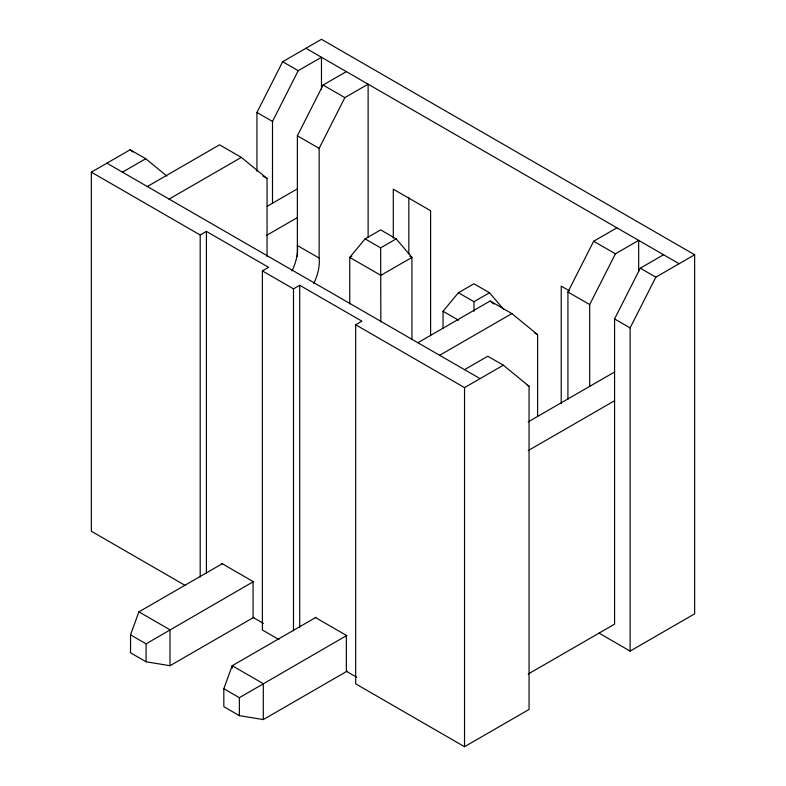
<?xml version="1.0" encoding="UTF-8"?>
<svg xmlns="http://www.w3.org/2000/svg" width="786" height="786" viewBox="0 0 786 786"><rect width="100%" height="100%" fill="white"/><g stroke="black" fill="none" stroke-linecap="round" stroke-linejoin="round"><path stroke-width="1.18" d="M253.839 617.315L170.002 665.713L146.088 661.783L130.535 652.812L130.535 634.852L138.906 611.852L222.605 563.523M347.127 671.175L263.3 719.573L239.376 715.653L223.823 706.673L223.823 688.723L232.204 665.713L315.903 617.383M256.943 171.22L256.943 112.467L282.665 61.711L321.474 39.3L694.647 254.752L694.647 613.837L630.117 651.093L599.02 633.143M272.496 203.24L272.496 121.437L298.218 70.681L321.474 57.25L321.474 89.132M297.373 256.511L297.373 135.801L323.095 85.045L346.351 71.614M313.771 283.461A37.099 21.419 -60 0 0 319.145 258.083L319.145 148.367L344.858 97.611L368.123 84.181L368.123 237.205M567.924 399.278L567.924 292.009L593.646 241.253L616.902 227.822M589.697 386.368L589.697 304.575L615.409 253.819L638.674 240.388L638.674 271.062M528.241 674.005L614.573 624.163L614.573 318.939L640.285 268.183L663.551 254.752M630.117 651.093L630.117 327.909L655.838 277.153L694.647 254.752M411.943 339.581L411.943 257.405L396.203 238.865L380.66 229.885L365.107 238.865L349.75 257.405L349.75 303.946M443.039 328.41L443.039 311.266L458.405 292.726L473.948 283.756L489.501 292.726L503.669 309.409M146.088 661.783L146.088 643.832L253.701 581.483M239.376 715.653L239.376 697.693L346.999 635.343M185.398 585.55L91.353 531.248L91.353 172.163L130.162 149.753L145.715 158.733L166.838 176.035M122.449 172.163L145.715 158.733M147.326 186.528L219.569 144.821L241.331 157.387L267.053 178.442L267.053 256.462M169.098 199.094L241.331 157.387M91.353 172.163L200.194 235.004L206.413 231.408L268.606 267.319L262.386 270.905L262.386 629.999L278.971 639.578M267.23 206.276L297.511 188.787M266.542 235.397L297.373 217.604M262.386 270.905L293.483 288.865L299.702 285.269L361.904 321.179L355.685 324.775L355.685 683.859L464.526 746.7L529.057 709.444L529.057 386.27L503.335 365.205L487.782 356.225L464.526 369.656M351.823 256.207L349.75 257.405L380.846 275.355L411.943 257.405L409.87 256.207M365.107 238.865L380.66 247.845L396.203 238.865M458.405 292.726L473.948 301.706L489.501 292.726M417.877 342.725L490.12 301.018L511.882 313.585L537.604 334.649L537.604 416.442M439.649 355.292L511.882 313.585M355.685 324.775L464.526 387.616L503.335 365.205M528.221 421.856L614.711 371.925M528.241 450.575L614.573 400.732M305.931 48.28L679.104 263.723M282.665 61.711L298.218 70.681M323.095 85.045L344.858 97.611M593.646 241.253L615.409 253.819M640.285 268.183L655.838 277.153M569.506 290.918L561.214 286.124L561.214 403.729M256.943 112.467L272.496 121.437M297.373 135.801L319.145 148.367M567.924 292.009L589.697 304.575M614.573 318.939L630.117 327.909M262.907 176.054L267.053 178.442M534.5 332.851L537.604 334.649M443.039 311.266L458.592 320.246M319.145 258.083L297.373 245.517A37.099 21.419 -60 0 1 292.009 270.895M526.984 385.071L529.057 386.27M106.896 163.183L480.069 378.636M221.966 563.562L253.063 581.522L253.063 617.432L263.428 623.416M315.255 617.432L346.351 635.383L346.351 671.293L356.716 677.277M138.906 611.852L170.002 629.802L170.002 665.713M130.535 634.852L146.088 643.832M223.823 688.723L239.376 697.693M490.12 301.018L493.795 304.025M130.162 149.753L132.913 152.012M473.948 301.706L474.017 311.276M380.66 247.845L380.846 321.896M464.526 387.616L464.526 746.7M430.6 335.671L430.6 210.717L393.285 189.18L393.285 238.178M408.838 197.374L408.838 253.799M299.702 285.269L299.702 627.199M293.483 288.865L293.483 630.794M263.3 719.573L263.3 683.663L232.204 665.713L232.204 668.11M206.413 231.408L206.413 573.338M200.194 235.004L200.194 576.934"/></g></svg>
